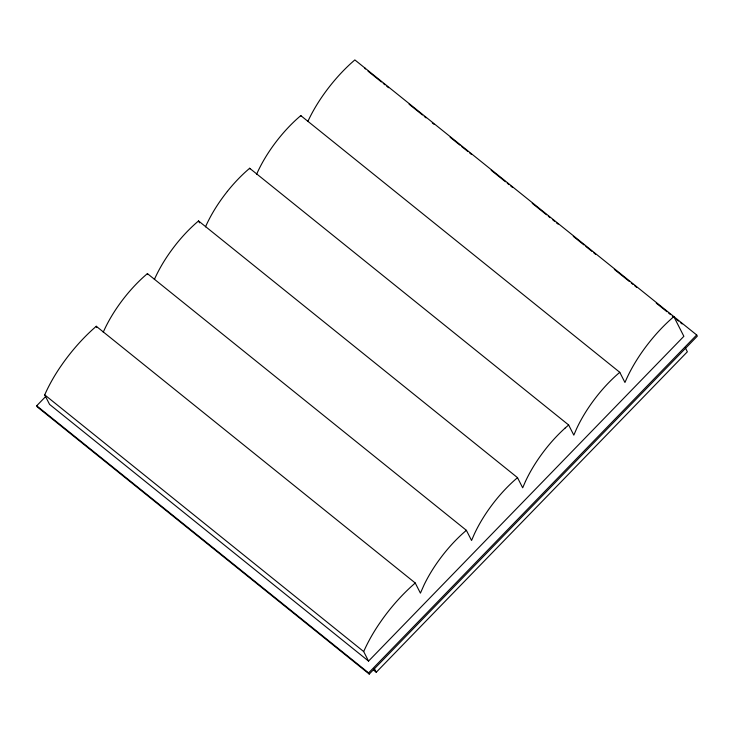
<?xml version="1.0" encoding="UTF-8"?>
<svg xmlns="http://www.w3.org/2000/svg" width="734" height="734" viewBox="0 0 734 734"><rect width="100%" height="100%" fill="white"/><g stroke="black" fill="none" stroke-linecap="round" stroke-linejoin="round"><path stroke-width="1.1" d="M103.228 332.199L105.191 327.97A82.859 37.764 -51.2 0 1 117.495 306.986A85.621 39.021 -51.2 0 1 123.532 298.729L125.11 296.729A80.474 36.672 -51.2 0 1 143.736 276.81L147.387 273.599L466.374 530.315L471.558 540.472L474.311 534.123A83.034 37.838 -51.2 0 1 487.615 511.029A85.667 39.04 -51.2 0 1 493.661 502.772L495.23 500.771A80.456 36.663 -51.2 0 1 513.855 480.853L517.507 477.641L198.519 220.934L194.868 224.145A80.456 36.663 -51.2 0 0 176.233 244.055L174.674 246.064A85.667 39.04 -51.2 0 0 168.627 254.322A83.034 37.838 -51.2 0 0 155.314 277.415L154.36 279.526M205.492 226.852L206.456 224.742A83.034 37.838 -51.2 0 1 219.76 201.648A85.713 39.058 -51.2 0 1 225.806 193.391L227.375 191.391M256.625 174.187L257.588 172.077A83.034 37.838 -51.2 0 1 270.883 148.984A85.731 39.067 -51.2 0 1 276.929 140.726L278.507 138.726A80.446 36.663 -51.2 0 1 297.132 118.807L300.784 115.596L619.771 372.303L624.946 382.469L626.891 378.074A89.025 40.572 -51.2 0 1 642.177 351.815A94.411 43.022 -51.2 0 1 648.608 343.163A89.952 40.994 -51.2 0 1 669.986 320.033L673.83 316.62L683.868 336.31L368.551 661.105L49.563 404.388L44.71 394.864A94.108 42.884 -51.2 0 1 59.849 367.661L63.005 363.128A102.934 46.912 -51.2 0 1 68.042 356.329A99.081 45.15 -51.2 0 1 92.218 329.869L96.255 326.272L415.242 582.989L420.417 593.145L424.179 584.677A82.859 37.764 -51.2 0 1 436.482 563.703A85.621 39.021 -51.2 0 1 442.529 555.445L444.098 553.445A80.474 36.672 -51.2 0 1 462.723 533.526L466.374 530.315M525.443 481.449L522.681 487.807L517.507 477.641M307.895 121.367A89.025 40.572 -51.2 0 1 323.189 95.108A94.411 43.022 -51.2 0 1 329.621 86.456A89.952 40.994 -51.2 0 1 350.99 63.317L354.843 59.913L696.685 334.97L697.3 336.163L369.239 674.087L37.315 406.966L36.7 405.774L45.48 396.727M369.239 674.087L368.624 672.894L696.685 334.97M373.569 670.105L376.248 672.261L687.363 351.788L685.372 347.879M564.987 428.188L568.639 424.977L249.652 168.26L246 171.472A80.446 36.663 -51.2 0 0 227.366 191.391M415.242 582.989L411.214 586.585A99.081 45.15 -51.2 0 0 387.02 613.037A102.934 46.912 -51.2 0 0 381.992 619.835L378.845 624.377A94.108 42.884 -51.2 0 0 363.688 651.572L368.551 661.105M619.771 372.303L616.12 375.514A80.446 36.663 -51.2 0 0 597.485 395.433L595.925 397.433A85.731 39.067 -51.2 0 0 589.879 405.691A83.034 37.838 -51.2 0 0 576.566 428.784L573.814 435.134L568.639 424.977M368.046 71.198L381.432 81.969M383.221 83.401L385.001 84.841M386.79 86.273L388.57 87.713M409.095 104.228L422.481 114.999M424.261 116.44L426.05 117.871M432.289 122.899L434.078 124.33M450.135 137.258L459.952 145.158M461.741 146.598L467.98 151.617M469.769 153.057L471.549 154.498M491.184 170.288L505.46 181.784M507.249 183.216L509.029 184.656M510.818 186.087L512.598 187.528M532.233 203.318L546.509 214.814M548.289 216.246L550.078 217.686M552.748 219.842L554.537 221.273M556.317 222.714L558.106 224.145M573.272 236.357L583.98 244.972M585.769 246.404L592.008 251.432M593.797 252.872L595.577 254.303M614.321 269.387L629.488 281.59M631.268 283.03L633.057 284.462M634.837 285.902L636.626 287.333M656.251 303.133L666.958 311.748M668.747 313.189L670.527 314.62M672.316 316.06L674.096 317.492M676.776 319.648L678.565 321.088M680.345 322.52L682.134 323.96M44.71 394.864L363.697 651.572M36.7 405.774L368.624 672.894M364.761 67.849L365.376 69.042M300.784 115.596L301.105 116.229M249.652 168.26L249.973 168.903M198.519 220.934L199.492 222.833M374.257 668.353L376.248 672.261M147.387 273.599L147.708 274.232M96.255 326.272L96.897 327.548M564.987 428.188A80.446 36.663 -51.2 0 0 546.362 448.098L544.793 450.107A85.713 39.058 -51.2 0 0 538.756 458.365A83.034 37.838 -51.2 0 0 525.443 481.449"/></g></svg>
